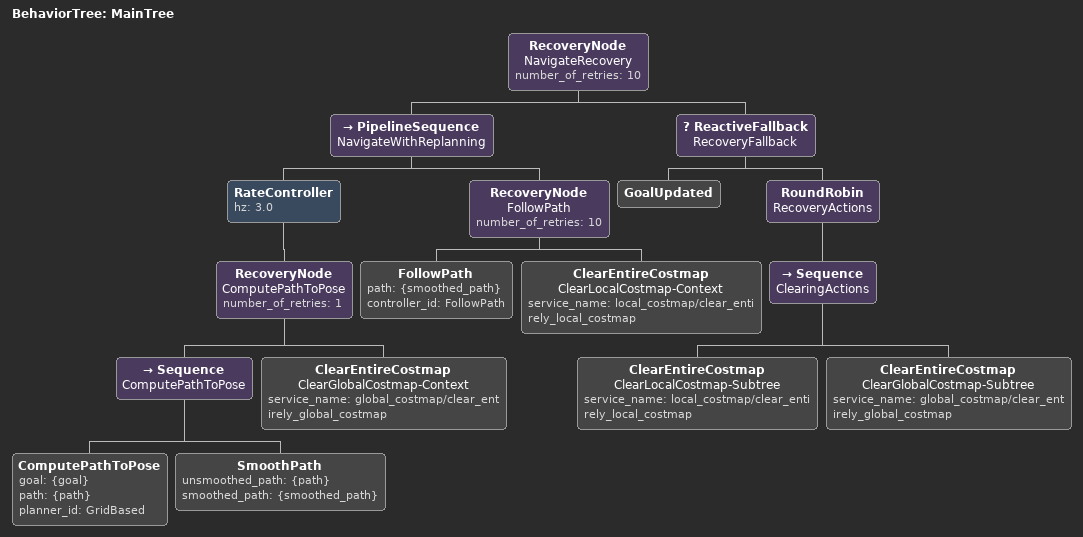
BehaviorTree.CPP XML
<?xml version="1.0" encoding="UTF-8"?>
<root BTCPP_format="3"
      main_tree_to_execute="MainTree">
  <BehaviorTree ID="MainTree">
    <RecoveryNode name="NavigateRecovery"
                  number_of_retries="10">
      <PipelineSequence name="NavigateWithReplanning">
        <RateController hz="3.0">
          <RecoveryNode name="ComputePathToPose"
                        number_of_retries="1">
            <Sequence name="ComputePathToPose">
                <ComputePathToPose goal="{goal}" path="{path}" planner_id="GridBased"/>
                <SmoothPath unsmoothed_path="{path}" smoothed_path="{smoothed_path}"/>
            </Sequence>
            <ClearEntireCostmap name="ClearGlobalCostmap-Context"
                                service_name="global_costmap/clear_entirely_global_costmap"/>
          </RecoveryNode>
        </RateController>
        <RecoveryNode name="FollowPath"
                      number_of_retries="10">
          <FollowPath path="{smoothed_path}"
                      controller_id="FollowPath"/>
          <ClearEntireCostmap name="ClearLocalCostmap-Context"
                              service_name="local_costmap/clear_entirely_local_costmap"/>
        </RecoveryNode>
      </PipelineSequence>
      <ReactiveFallback name="RecoveryFallback">
        <GoalUpdated/>
        <RoundRobin name="RecoveryActions">
          <Sequence name="ClearingActions">
            <ClearEntireCostmap name="ClearLocalCostmap-Subtree"
                                service_name="local_costmap/clear_entirely_local_costmap"/>
            <ClearEntireCostmap name="ClearGlobalCostmap-Subtree"
                                service_name="global_costmap/clear_entirely_global_costmap"/>
          </Sequence>
        </RoundRobin>
      </ReactiveFallback>
    </RecoveryNode>
  </BehaviorTree>
</root>
